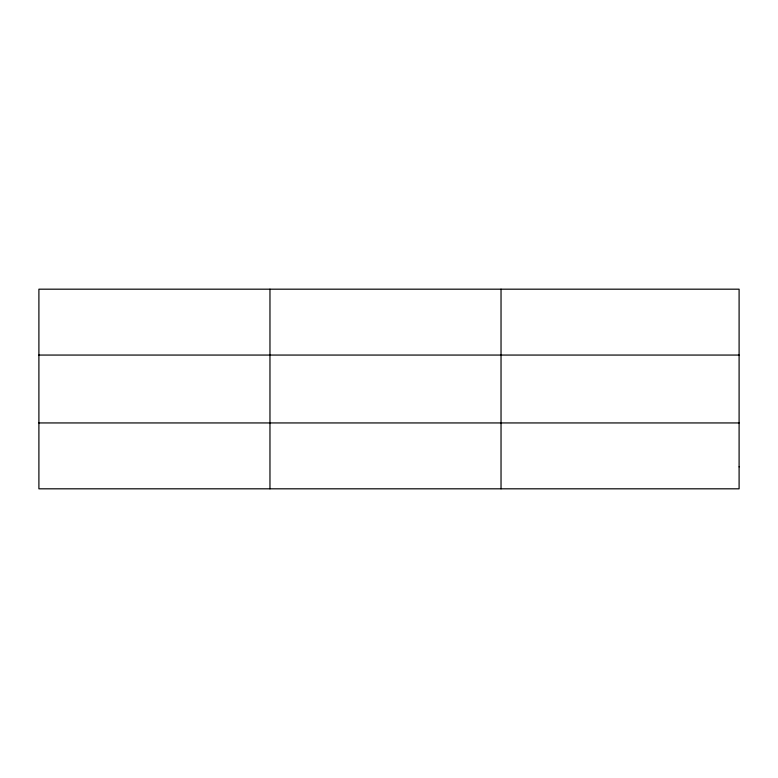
<?xml version="1.0" encoding="UTF-8"?>
<svg xmlns="http://www.w3.org/2000/svg" width="778" height="778" viewBox="0 0 778 778"><rect width="100%" height="100%" fill="white"/><g stroke="black" fill="none" stroke-linecap="round" stroke-linejoin="round"><path stroke-width="1.17" d="M269.966 289.183L269.966 488.817M501.032 289.183L501.032 488.817M38.9 355.06L739.1 355.06M38.9 422.94L739.1 422.94M739.1 466.858L739.1 488.817L38.9 488.817L38.9 289.183L739.1 289.183L739.1 466.858"/></g></svg>
